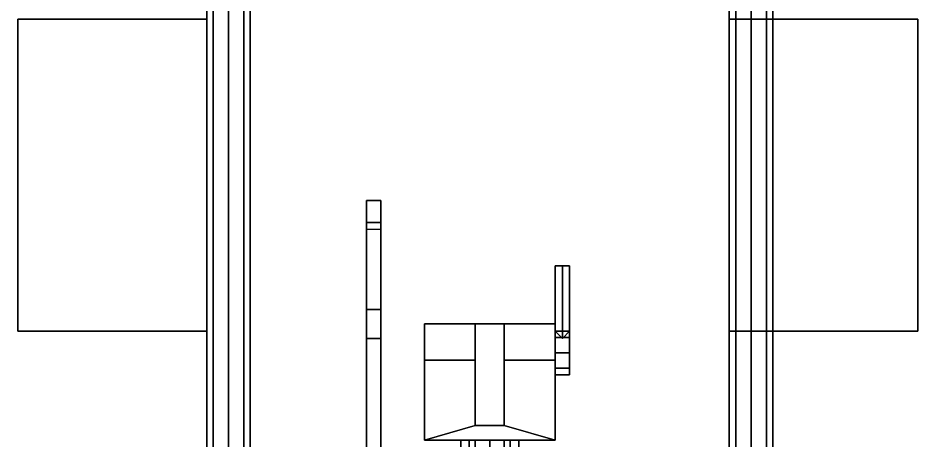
# Model space of a CAD drawing. Header units: millimetres. Extents: x -0.65 to 1, y -1.13 to 8.58.
# Drawn here: x -0.65 to 0.59, y 0.4 to 0.982 of the extents above; entities that cross this region are included whole.
import ezdxf

# ---------------------------------------------------------------- set-up
doc = ezdxf.new("R2010")
doc.units = ezdxf.units.MM
for name, color, linetype in [('gun', 1, 'Continuous'), ('trail1', 5, 'Continuous'), ('trail2', 3, 'Continuous'), ('turret', 2, 'Continuous')]:
    doc.layers.add(name, color=color, linetype=linetype)

msp = doc.modelspace()

# ---------------------------------------------------------------- linework, layer by layer
at = {"layer": 'gun'}
for points in [[(0.1, 0.64, 0.52), (0.09, 0.64, 0.51), (0.09, 0.55, 0.51), (0.1, 0.54, 0.52)], [(0.09, 0.64, 0.51), (0.1, 0.64, 0.5), (0.1, 0.54, 0.5), (0.09, 0.55, 0.51)], [(0.11, 0.64, 0.51), (0.1, 0.64, 0.5), (0.09, 0.64, 0.51), (0.1, 0.64, 0.52)], [(0.11, 0.64, 0.51), (0.1, 0.64, 0.52), (0.1, 0.54, 0.52), (0.11, 0.55, 0.51)], [(0.1, 0.64, 0.5), (0.11, 0.64, 0.51), (0.11, 0.55, 0.51), (0.1, 0.54, 0.5)], [(0.09, 0.56, 0.48), (-0.09, 0.56, 0.48), (-0.02, 0.56, 0.58), (0.02, 0.56, 0.58)], [(-0.02, 0.56, 0.58), (-0.09, 0.56, 0.58), (-0.09, 0.51, 0.69), (-0.02, 0.51, 0.69)], [(-0.09, 0.56, 0.58), (-0.09, 0.4, 0.48), (-0.09, 0.4, 0.69), (-0.09, 0.51, 0.69)], [(-0.09, 0.56, 0.48), (-0.09, 0.4, 0.48), (-0.09, 0.4, 0.48), (-0.09, 0.56, 0.58)], [(0.09, 0.4, 0.48), (-0.09, 0.4, 0.48), (-0.09, 0.56, 0.48), (0.09, 0.56, 0.48)], [(-0.09, 0.56, 0.48), (-0.09, 0.56, 0.48), (-0.09, 0.56, 0.58), (-0.02, 0.56, 0.58)], [(0.02, 0.56, 0.58), (-0.02, 0.56, 0.58), (-0.02, 0.42, 0.58), (0.02, 0.42, 0.58)], [(-0.02, 0.42, 0.58), (-0.02, 0.56, 0.58), (-0.02, 0.51, 0.69), (-0.02, 0.42, 0.69)], [(0.09, 0.56, 0.58), (0.02, 0.56, 0.58), (0.02, 0.51, 0.69), (0.09, 0.51, 0.69)], [(0.09, 0.56, 0.48), (0.09, 0.56, 0.48), (0.02, 0.56, 0.58), (0.09, 0.56, 0.58)], [(0.02, 0.56, 0.58), (0.02, 0.42, 0.58), (0.02, 0.42, 0.69), (0.02, 0.51, 0.69)], [(0.09, 0.56, 0.58), (0.09, 0.51, 0.69), (0.09, 0.4, 0.69), (0.09, 0.4, 0.48)], [(0.09, 0.56, 0.48), (0.09, 0.56, 0.48), (0.09, 0.56, 0.58), (0.09, 0.4, 0.48)], [(0.11, 0.5412, 0.5312), (0.11, 0.55, 0.51), (0.09, 0.55, 0.51), (0.09, 0.5412, 0.5312)], [(0.11, 0.55, 0.51), (0.11, 0.5412, 0.4888), (0.09, 0.5412, 0.4888), (0.09, 0.55, 0.51)], [(0.11, 0.4988, 0.5312), (0.11, 0.55, 0.51), (0.11, 0.5412, 0.5312), (0.11, 0.52, 0.54)], [(0.11, 0.49, 0.51), (0.11, 0.5412, 0.4888), (0.11, 0.55, 0.51), (0.11, 0.4988, 0.5312)], [(0.11, 0.52, 0.54), (0.11, 0.5412, 0.5312), (0.09, 0.5412, 0.5312), (0.09, 0.52, 0.54)], [(0.11, 0.5412, 0.4888), (0.11, 0.52, 0.48), (0.09, 0.52, 0.48), (0.09, 0.5412, 0.4888)], [(0.11, 0.4988, 0.4888), (0.11, 0.52, 0.48), (0.11, 0.5412, 0.4888), (0.11, 0.49, 0.51)], [(-0.02, 0.51, 0.69), (-0.09, 0.51, 0.69), (-0.09, 0.4, 0.69), (-0.02, 0.42, 0.69)], [(0.09, 0.51, 0.69), (0.02, 0.51, 0.69), (0.02, 0.42, 0.69), (0.09, 0.4, 0.69)], [(0.11, 0.4988, 0.5312), (0.11, 0.52, 0.54), (0.09, 0.52, 0.54), (0.09, 0.4988, 0.5312)], [(0.11, 0.52, 0.48), (0.11, 0.4988, 0.4888), (0.09, 0.4988, 0.4888), (0.09, 0.52, 0.48)], [(0.11, 0.49, 0.51), (0.11, 0.4988, 0.5312), (0.09, 0.4988, 0.5312), (0.09, 0.49, 0.51)], [(0.11, 0.4988, 0.4888), (0.11, 0.49, 0.51), (0.09, 0.49, 0.51), (0.09, 0.4988, 0.4888)], [(0.02, 0.42, 0.69), (-0.02, 0.42, 0.69), (-0.09, 0.4, 0.69), (0.09, 0.4, 0.69)], [(0.02, 0.42, 0.58), (-0.02, 0.42, 0.58), (-0.02, 0.42, 0.69), (0.02, 0.42, 0.69)], [(0.09, 0.4, 0.69), (-0.09, 0.4, 0.69), (-0.09, 0.4, 0.48), (0.09, 0.4, 0.48)], [(-0.0283, 0.4, 0.6283), (-0.04, 0.4, 0.6), (-0.04, -0.29, 0.6), (-0.0283, -0.29, 0.6283)], [(-0.04, 0.4, 0.6), (-0.0283, 0.4, 0.5717), (-0.0283, -0.29, 0.5717), (-0.04, -0.29, 0.6)], [(0, 0.4, 0.64), (-0.0283, 0.4, 0.6283), (-0.0283, -0.29, 0.6283), (0, -0.29, 0.64)], [(-0.0283, 0.4, 0.5717), (0, 0.4, 0.56), (0, -0.29, 0.56), (-0.0283, -0.29, 0.5717)], [(0, 0.4, 0.53), (-0.02, 0.4, 0.51), (-0.02, -0.54, 0.51), (0, -0.54, 0.53)], [(-0.02, 0.4, 0.51), (0, 0.4, 0.49), (0, -0.54, 0.49), (-0.02, -0.54, 0.51)], [(0.0283, 0.4, 0.6283), (0, 0.4, 0.64), (0, -0.29, 0.64), (0.0283, -0.29, 0.6283)], [(0, 0.4, 0.56), (0.0283, 0.4, 0.5717), (0.0283, -0.29, 0.5717), (0, -0.29, 0.56)], [(0.02, 0.4, 0.51), (0, 0.4, 0.53), (0, -0.54, 0.53), (0.02, -0.54, 0.51)], [(0, 0.4, 0.49), (0.02, 0.4, 0.51), (0.02, -0.54, 0.51), (0, -0.54, 0.49)], [(0.04, 0.4, 0.6), (0.0283, 0.4, 0.6283), (0.0283, -0.29, 0.6283), (0.04, -0.29, 0.6)], [(0.0283, 0.4, 0.5717), (0.04, 0.4, 0.6), (0.04, -0.29, 0.6), (0.0283, -0.29, 0.5717)]]:
    msp.add_3dface(points, dxfattribs=at)
at = {"layer": 'trail1'}
for points in [[(0.3388, 1.77, 0.3312), (0.33, 1.77, 0.31), (0.33, 0.18, 0.31), (0.3388, 0.18, 0.3312)], [(0.33, 1.77, 0.31), (0.3388, 1.77, 0.2888), (0.3388, 0.18, 0.2888), (0.33, 0.18, 0.31)], [(0.36, 1.77, 0.34), (0.3388, 1.77, 0.3312), (0.3388, 0.18, 0.3312), (0.36, 0.18, 0.34)], [(0.3388, 1.77, 0.2888), (0.36, 1.77, 0.28), (0.36, 0.18, 0.28), (0.3388, 0.18, 0.2888)], [(0.3812, 1.77, 0.3312), (0.36, 1.77, 0.34), (0.36, 0.18, 0.34), (0.3812, 0.18, 0.3312)], [(0.36, 1.77, 0.28), (0.3812, 1.77, 0.2888), (0.3812, 0.18, 0.2888), (0.36, 0.18, 0.28)], [(0.39, 1.77, 0.31), (0.3812, 1.77, 0.3312), (0.3812, 0.18, 0.3312), (0.39, 0.18, 0.31)], [(0.3812, 1.77, 0.2888), (0.39, 1.77, 0.31), (0.39, 0.18, 0.31), (0.3812, 0.18, 0.2888)], [(0.33, 0.55, 0.37), (0.59, 0.55, 0.37), (0.59, 0.98, 0.37), (0.33, 0.98, 0.37)], [(0.33, 0.98, 0.37), (0.59, 0.98, 0.37), (0.59, 0.98, 0.34), (0.33, 0.98, 0.34)], [(0.33, 0.98, 0.34), (0.33, 0.55, 0.34), (0.33, 0.55, 0.37), (0.33, 0.98, 0.37)], [(0.59, 0.98, 0.37), (0.59, 0.55, 0.37), (0.59, 0.55, 0.34), (0.59, 0.98, 0.34)], [(0.33, 0.55, 0.34), (0.59, 0.55, 0.34), (0.59, 0.55, 0.37), (0.33, 0.55, 0.37)]]:
    msp.add_3dface(points, dxfattribs=at)
at = {"layer": 'trail2'}
for points in [[(-0.39, 1.77, 0.31), (-0.3812, 1.77, 0.2888), (-0.3812, 0.18, 0.2888), (-0.39, 0.18, 0.31)], [(-0.3812, 1.77, 0.3312), (-0.39, 1.77, 0.31), (-0.39, 0.18, 0.31), (-0.3812, 0.18, 0.3312)], [(-0.3812, 1.77, 0.2888), (-0.36, 1.77, 0.28), (-0.36, 0.18, 0.28), (-0.3812, 0.18, 0.2888)], [(-0.36, 1.77, 0.34), (-0.3812, 1.77, 0.3312), (-0.3812, 0.18, 0.3312), (-0.36, 0.18, 0.34)], [(-0.36, 1.77, 0.28), (-0.3388, 1.77, 0.2888), (-0.3388, 0.18, 0.2888), (-0.36, 0.18, 0.28)], [(-0.3388, 1.77, 0.3312), (-0.36, 1.77, 0.34), (-0.36, 0.18, 0.34), (-0.3388, 0.18, 0.3312)], [(-0.3388, 1.77, 0.2888), (-0.33, 1.77, 0.31), (-0.33, 0.18, 0.31), (-0.3388, 0.18, 0.2888)], [(-0.33, 1.77, 0.31), (-0.3388, 1.77, 0.3312), (-0.3388, 0.18, 0.3312), (-0.33, 0.18, 0.31)], [(-0.65, 0.98, 0.34), (-0.65, 0.55, 0.34), (-0.65, 0.55, 0.37), (-0.65, 0.98, 0.37)], [(-0.65, 0.98, 0.37), (-0.39, 0.98, 0.37), (-0.39, 0.98, 0.34), (-0.65, 0.98, 0.34)], [(-0.65, 0.55, 0.37), (-0.39, 0.55, 0.37), (-0.39, 0.98, 0.37), (-0.65, 0.98, 0.37)], [(-0.39, 0.98, 0.37), (-0.39, 0.55, 0.37), (-0.39, 0.55, 0.34), (-0.39, 0.98, 0.34)], [(-0.65, 0.55, 0.34), (-0.39, 0.55, 0.34), (-0.39, 0.55, 0.37), (-0.65, 0.55, 0.37)]]:
    msp.add_3dface(points, dxfattribs=at)
at = {"layer": 'turret'}
for points in [[(-0.17, 0.73, 0.67), (-0.17, 0.73, 0.62), (-0.17, 0.69, 0.58), (-0.17, 0.7, 0.7)], [(-0.15, 0.73, 0.67), (-0.17, 0.73, 0.67), (-0.17, 0.7, 0.7), (-0.15, 0.7, 0.7)], [(-0.15, 0.73, 0.62), (-0.17, 0.73, 0.62), (-0.17, 0.73, 0.67), (-0.15, 0.73, 0.67)], [(-0.15, 0.69, 0.58), (-0.17, 0.69, 0.58), (-0.17, 0.73, 0.62), (-0.15, 0.73, 0.62)], [(-0.15, 0.73, 0.62), (-0.15, 0.73, 0.67), (-0.15, 0.7, 0.7), (-0.15, 0.69, 0.58)], [(-0.17, 0.7, 0.7), (-0.17, 0.69, 0.58), (-0.17, 0.58, 0.58), (-0.17, 0.58, 0.7)], [(-0.15, 0.7, 0.7), (-0.17, 0.7, 0.7), (-0.17, 0.58, 0.7), (-0.15, 0.58, 0.7)], [(-0.15, 0.69, 0.58), (-0.15, 0.7, 0.7), (-0.15, 0.58, 0.7), (-0.15, 0.58, 0.58)], [(-0.17, 0.58, 0.7), (-0.17, 0.58, 0.58), (-0.17, 0.54, 0.61), (-0.17, 0.54, 0.66)], [(-0.15, 0.58, 0.7), (-0.17, 0.58, 0.7), (-0.17, 0.54, 0.66), (-0.15, 0.54, 0.66)], [(-0.15, 0.54, 0.61), (-0.17, 0.54, 0.61), (-0.17, 0.58, 0.58), (-0.15, 0.58, 0.58)], [(-0.15, 0.58, 0.58), (-0.15, 0.58, 0.7), (-0.15, 0.54, 0.66), (-0.15, 0.54, 0.61)], [(-0.17, 0.54, 0.64), (-0.17, 0.54, 0.61), (-0.17, 0.17, 0.61), (-0.17, 0.17, 0.64)], [(-0.15, 0.54, 0.64), (-0.17, 0.54, 0.64), (-0.17, 0.17, 0.64), (-0.15, 0.17, 0.64)], [(-0.15, 0.54, 0.66), (-0.17, 0.54, 0.66), (-0.17, 0.54, 0.64), (-0.15, 0.54, 0.64)], [(-0.15, 0.54, 0.61), (-0.15, 0.54, 0.64), (-0.15, 0.17, 0.64), (-0.15, 0.17, 0.61)]]:
    msp.add_3dface(points, dxfattribs=at)

doc.saveas('drawing.dxf')
